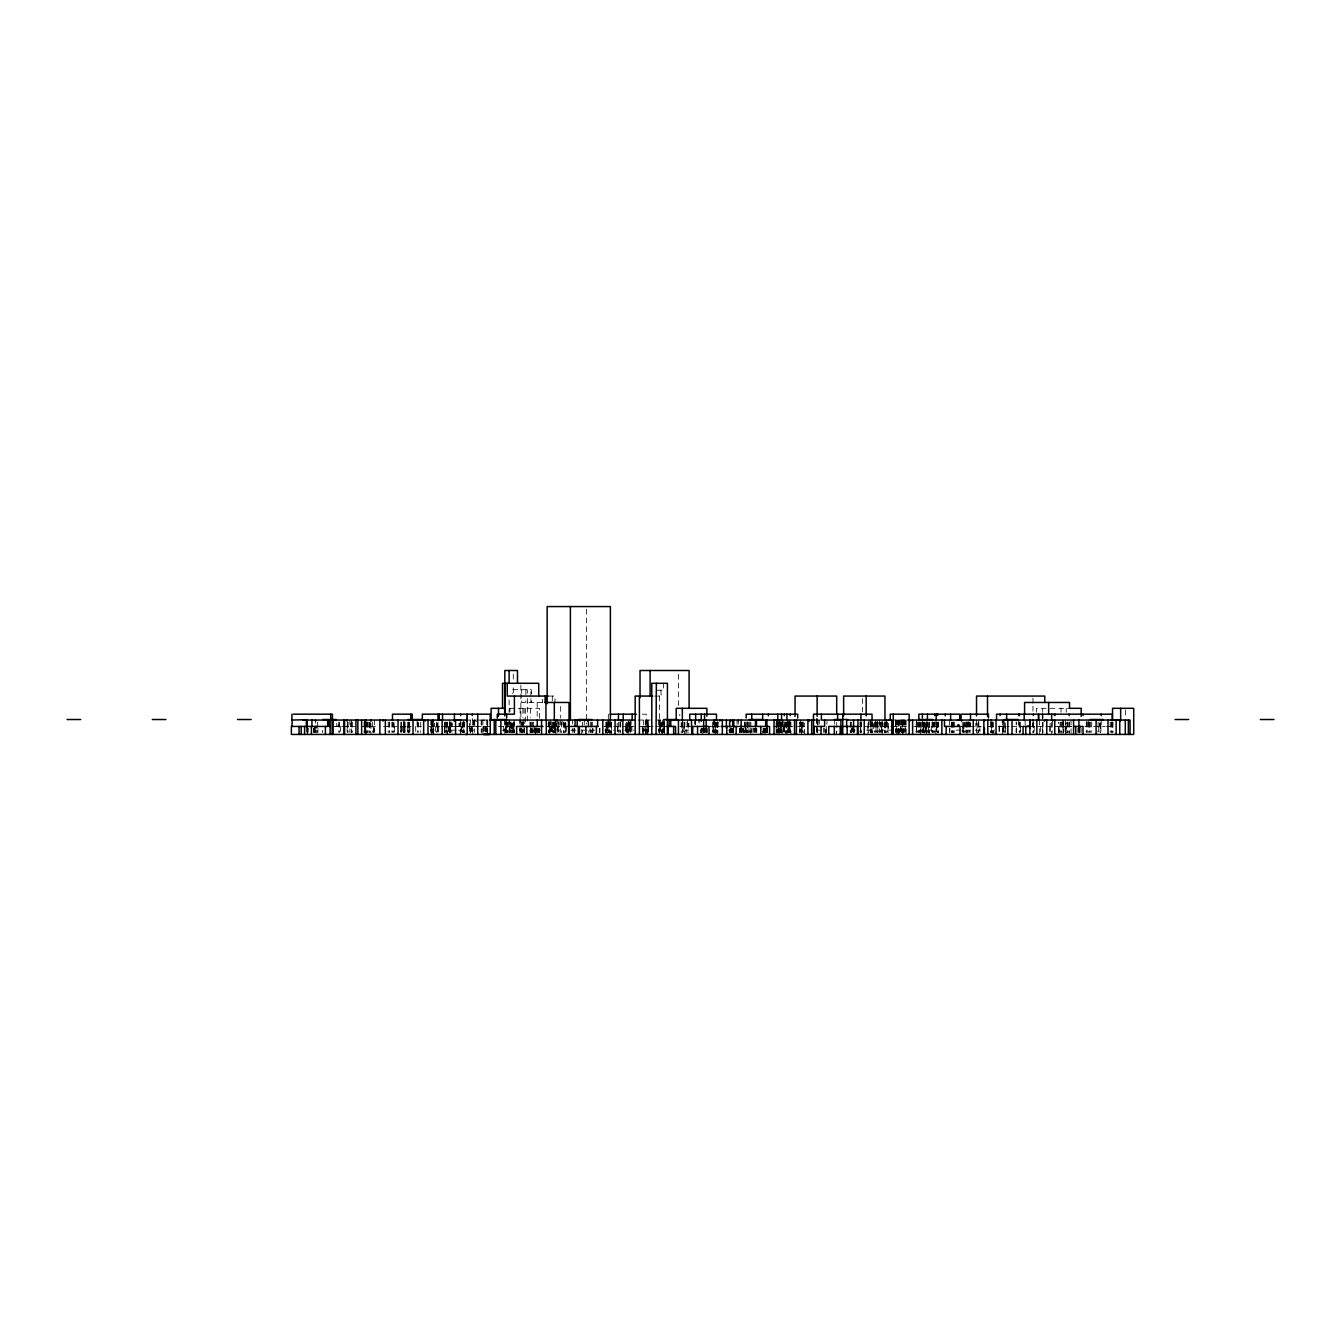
<?xml version="1.0" encoding="UTF-8"?>
<svg xmlns="http://www.w3.org/2000/svg" width="1341" height="1341" viewBox="0 0 1341 1341"><rect width="100%" height="100%" fill="white"/><g stroke="black" fill="none" stroke-linecap="round" stroke-linejoin="round"><path stroke-width="0.75" stroke-dasharray="5 3.75" d="M315.018 730.175L314.951 732.303M369.697 727.761L369.697 726.369L370.87 726.436M404.68 728.515L404.68 724.878M431.819 732.37L431.819 722.095M437.434 731.231L437.568 723.235L437.401 726.436M449.956 730.158L449.956 726.436M471.848 726.436L471.848 733.007M509.915 712.004L509.915 708.316M513.385 732.37L513.385 722.095M527.616 720.922L527.616 702.466M530.935 698.627L530.935 702.466M530.935 696.834L530.935 689.676M539.434 732.421L539.434 728.398M539.434 718.357L539.434 708.316L504.602 708.316M549.458 732.421L549.458 726.436M555.174 730.158L555.174 726.436M557.068 724.341L557.085 732.287M557.353 732.37L557.353 722.095M564.829 723.235L564.829 732.421M605.78 734.432L605.78 726.436M630.421 726.436L630.421 723.268M661.063 726.436L661.063 723.235M661.867 734.432L661.867 726.436M662.689 726.436L662.689 723.235M678.546 674.238L678.546 706.405M686.005 734.432L686.005 726.436M695.51 724.844L695.51 720.05M701.293 732.37L701.293 728.264M702.701 732.404L702.701 728.347L702.734 734.432M706.305 732.421L706.305 728.431M713.831 732.421L713.831 726.436M715.943 734.432L715.943 726.436M717.217 723.235L717.217 726.436L714.77 726.235L714.77 722.112M733.343 732.37L733.343 728.264M733.728 733.359L733.728 729.32M739.494 732.421L739.494 728.431M743.232 732.37L743.232 728.264M755.67 732.421L755.67 728.431M762.945 734.432L762.945 731.231M764.973 734.432L764.973 730.158M776.137 730.158L776.137 726.436M783.865 731.231L783.949 721.86M788.659 720.05L788.843 732.119M860.352 726.436L860.352 723.235M860.838 726.436L860.838 723.235M870.745 726.436L870.745 723.235M873.695 723.637L873.712 732.287M877.886 732.37L877.886 722.095M895.754 726.436L895.754 720.05M898.872 726.436L898.872 720.05M901.672 732.739L901.672 720.05M916.523 731.231L916.523 720.05M919.105 726.436L919.105 723.235M922.792 726.436L922.792 723.235M926.949 721.14L926.949 726.436M932.481 726.436L932.481 723.235M936.823 726.436L936.789 722.045M968.168 726.436L968.168 720.05M975.812 726.436L975.812 723.235M978.779 721.14L978.779 730.158M999.531 731.231L999.565 723.637M1036.492 712.339L1036.492 708.316L1069.531 708.316M1042.695 732.421L1042.695 722.38L1042.594 734.432M1042.695 712.339L1042.695 708.316M1058.418 732.37L1058.418 722.095M1066.229 732.421L1066.229 722.38M1066.229 712.339L1066.229 708.316M1079.455 733.007L1079.455 727.761M315.47 723.235L315.47 721.106M403.993 727.576L403.993 726.621M404.362 725.632L404.362 727.794L404.362 724.224M404.798 727.811L404.814 726.436L404.814 733.007M522.906 725.28L522.906 722.665M525.873 702.466L525.873 700.857M527.315 702.466L527.315 698.627M531.304 702.466L531.304 700.874M535.646 732.572L535.646 731.633L535.679 734.432L535.629 729.286M788.122 726.436L788.139 723.235M789.363 732.504L789.43 720.05M886.418 721.106L886.384 726.436M926.43 732.287L926.648 726.051M978.679 722.765L978.662 726.436L978.779 723.235M322.527 730.426L322.427 732.622M403.406 730.443L403.406 724.023M817.624 732.303L817.624 731.231M885.127 723.235L885.11 732.421M1033.14 723.235L1033.123 726.436M365.003 727.258L365.037 732.303L365.037 723.352M404.798 731.214L404.798 728.515M629.75 726.034L629.65 732.303L629.75 722.045M699.08 723.235L699.08 721.106M404.68 722.095L404.68 732.37L404.68 729.672M522.906 708.316L522.906 717.435M522.906 731.231L522.923 730.208M789.614 726.705L789.447 733.443M966.827 723.235L966.794 726.436M1100.643 723.62L1100.626 732.739M307.206 729.286L307.19 731.868M433.294 730.275L433.277 721.14M854.401 731.247L854.418 730.04M364.819 725.867L364.802 722.9L364.853 732.287M365.557 727.392L365.255 721.156L365.272 726.436M588.112 721.123L588.112 725.38M365.305 723.235L365.255 720.871M628.158 734.432L628.527 721.14M599.36 732.303L599.377 731.231M802.186 732.303L802.236 722.045M867.929 730.158L868.029 726.436M370.921 723.637L371.021 734.432M536.735 731.231L536.769 730.124M969.275 726.436A18.221 16.93 -89.8 0 1 963.458 725.749L963.559 728.129L963.458 725.749A39.71 36.995 -90 0 0 963.475 724.308M896.458 726.436L896.391 732.287M1003.655 731.231L1003.772 721.24M364.819 725.464L364.819 723.218M741.288 732.739L741.288 730.761M826.894 724.224L827.011 721.441M933.101 723.252L932.85 726.436M730.778 732.303L730.862 731.247M506.026 728.264L506.026 732.287L506.026 720.1M705.953 731.231L706.036 730.325M717.351 727.224L717.871 721.475M535.78 731.231L535.897 730.007M469.199 728.465L469.568 720.05M433.294 734.432L433.26 725.431M826.09 732.37L826.257 731.063L825.805 734.432M339.122 724.542L338.368 726.436M433.227 726.52L432.087 726.436M999.045 726.235L1005.012 726.436M607.959 722.045L607.959 726.034L605.294 726.436L605.428 732.421M557.822 726.436L553.649 726.436M648.96 726.235A25.697 23.317 89.5 0 1 647.787 726.034L645.155 726.436L649.078 726.336M885.58 726.403L886.652 726.034L884.373 726.436M607.959 726.034L604.338 726.436L606.015 726.386M689.073 726.235L686.575 726.436M339.122 726.034L335.351 726.436L337.966 726.369L337.027 726.436M368.775 726.487L369.697 726.369L366.831 726.436L369.663 726.436M1021.825 726.235L1020.065 726.436M630.035 726.319C622.978 726.604 635.064 726.084 628.728 726.436M790.452 726.436L791.391 726.369M455.974 726.604L458.505 726.436L456.141 726.571M628.678 723.235L628.678 726.436L630.605 726.336L628.342 726.436M628.577 726.436L629.65 726.403L629.549 721.106M347.218 726.436L347.034 733.007M604.64 726.42L606.4 726.369L604.456 726.436M998.794 726.436L999.648 726.42L998.609 726.436M347.788 726.436L346.984 725.397M335.351 726.436L337.329 726.42M348.191 726.436L347.001 726.436L348.392 726.436M627.839 726.42L625.694 726.436L625.644 723.235M782.289 726.436L784.803 726.42L784.954 723.235M431.618 726.436L433.193 726.436M656.939 690.213L663.527 690.213L663.527 683.29M548.855 696.063L555.006 696.063L555.006 702.466M654.676 696.063L661.18 696.063M542.686 702.466L521.699 702.466L521.699 695.158M642.289 714.183L646.261 714.183L646.261 726.436M465.495 720.05L490.387 720.05M638.098 720.05L650.268 720.05M655.95 720.05L660.912 720.05M815.378 720.05L823.24 720.05M891.296 720.05L907.337 720.05M479.793 720.1L487.722 720.1L487.722 732.387M332.803 726.436L356.455 726.436M361.601 726.436L377.726 726.436M383.526 726.436L411.134 726.436M415.643 726.436L415.811 734.432M416.816 726.436L421.376 726.436M429.019 726.436L439.714 726.436M441.273 726.436L491.577 726.436M498.483 726.436L517.777 726.436M546.055 726.436L567.461 726.436M604.858 726.436L634.226 726.436M639.406 726.436L653.101 726.436M656.168 726.436L666.125 726.436M679.786 726.436L693.146 726.436M708.45 726.436L719.631 726.436M773.137 726.436L792.816 726.436M796.872 726.436L805.505 726.436M855.776 726.436L892.184 726.436M892.821 726.436L908.209 726.436M913.64 726.436L939.555 726.436M960.743 726.436L981.377 726.436M988.535 726.436L994.067 726.436L993.966 734.432M998.106 726.436L1009.17 726.436M1011.818 726.436L1022.982 726.436M1030.072 726.436L1034.732 726.436M1036.895 726.436L1071.761 726.436M1084.852 726.436L1105.202 726.436M1106.409 726.436L1113.265 726.436M483.246 726.436L483.246 732.421L483.095 726.436L484.118 726.436M962.1 726.42L967.146 726.436M430.562 730.158L433.981 730.158M451.029 730.158L456.141 730.158M458.488 730.158L467.003 730.158M469.987 730.158L473.407 730.158M502.171 730.158L514.089 730.158M519.42 730.158L528.153 730.158M529.645 730.158L540.524 730.158M548.184 730.158L559.7 730.158M570.998 730.158L577.803 730.158M582.078 730.158L587.392 730.158M589.52 730.158L597.415 730.158M604.657 730.158L614.882 730.158M617.011 730.158L620.43 730.158M624.688 730.158L634.276 730.158M642.373 730.158L651.324 730.158M658.347 730.158L665.17 730.158M685.419 730.158L688.821 730.158M699.901 730.158L706.724 730.158M712.691 730.158L719.514 730.158M728.884 730.158L732.287 730.158M739.327 730.158L746.149 730.158M764.253 730.158L767.672 730.158M776.623 730.158L783.429 730.158M816.468 730.158L826.911 730.158M850.127 730.158L857.804 730.158M866.537 730.158L875.053 730.158M880.383 730.158L892.536 730.158M895.939 730.158L905.963 730.158M918.736 730.158L931.526 730.158M956.032 730.158L961.145 730.158M965.621 730.158L974.136 730.158M975.209 730.158L983.724 730.158M477.614 726.436L471.194 726.034A37.682 3.738 59.5 0 1 470.725 726.436L470.657 734.432M1059.44 726.436L1057.194 726.42M1067.587 726.436L1071.409 726.537M1069.766 726.436L1071.643 726.453L1069.682 726.436M989.088 726.353L992.005 726.436M801.046 726.436L799.772 726.235L804.365 726.436L804.365 734.432M804.634 726.436L799.068 726.034L800.326 726.235M718.709 726.436L716.111 726.353L717.988 726.436M802.806 726.386L804.097 726.436L804.198 723.235M718.525 726.436L714.77 726.235M962.151 726.336L964.615 726.42L964.766 723.235M611.295 726.403L608.898 726.034L610.172 726.235M777.981 726.436L775.4 726.286L777.981 726.436L777.73 724.023L777.763 726.436M802.086 726.436L799.772 726.235M648.675 726.369L647.049 726.034A23.099 21.104 77.9 0 1 642.507 726.436L642.507 734.432M787.083 726.436L785.977 726.034A45.879 41.94 -87.3 0 1 779.825 726.436M475.418 720.72L476.541 721.592M991.385 726.436L991.67 730.158M630.689 726.436L630.387 721.743M365.288 734.432L364.97 731.231L365.087 733.359M900.398 726.436L900.632 731.231M949.881 732.32L949.73 728.264L949.897 732.421M789.95 732.303L789.815 726.068M1062.843 726.436L1063.011 730.158M548.821 721.458L549.005 732.639M963.224 732.739L963.81 728.129L963.81 731.985M1016.394 731.231L1016.444 732.303M740.668 730.811L740.718 731.968M778.668 724.039L778.937 731.231M714.401 726.436L714.3 721.106M1002.431 731.231L1002.163 720.05M928.408 732.303L928.391 726.436M801.382 732.303L801.331 722.045M509.446 732.287L509.429 720.05M1032.905 723.62L1032.939 726.017M925.374 727.023L925.424 732.303L925.374 720.05M403.406 727.174L403.406 724.442M872.119 733.007L872.069 723.235M530.617 708.316L530.65 717.435M373.804 732.253L373.77 726.436M688.184 723.235L688.235 732.421M1099.637 726.436L1099.62 723.235M1066.028 723.604L1066.045 734.432M919.976 726.436L919.976 723.235M647.787 726.034L647.77 720.05L647.77 734.432M647.049 726.034L647.033 720.05M551.235 726.436L551.218 721.106M537.59 730.007L537.59 731.247M519.805 732.287L519.805 728.23M404.68 723.235L404.68 725.347M365.892 723.235L365.775 733.007L366.009 722.095M1086.897 721.24L1086.897 732.354M853.211 728.398L853.211 732.421M438.708 726.436L438.725 734.432M695.141 721.542L695.141 724.542M688.872 723.235L688.872 726.436M659.47 723.235L659.47 726.436M611.312 726.436L611.312 730.158M536.618 730.158L536.618 732.287M530.65 727.912L530.65 730.225M404.68 728.012L404.68 729.89M403.993 721.978L403.993 723.905M369.697 723.235L369.697 725.414M1125.434 709.992L1125.434 717.167M1113.013 722.095L1113.013 732.37M1112.561 722.564L1112.561 732.454M1111.79 722.095L1111.79 732.37M1111.22 722.095L1111.22 732.37M1110.164 722.095L1110.164 732.37M1101.246 720.05L1101.246 726.436M1100.894 726.436L1100.894 732.421M1100.123 722.095L1100.123 732.37M1098.799 726.436L1098.799 734.432M1098.111 722.095L1098.011 732.37M1091.708 722.095L1091.708 732.37M1090.652 722.095L1090.652 732.37M1089.546 722.095L1089.546 732.37M1088.942 722.497L1088.942 732.437M1088.775 720.05L1088.775 726.436M1087.869 722.095L1087.869 732.37M1086.277 722.095L1086.277 732.37M1081.181 728.398L1081.181 732.421M1079.891 728.264L1079.907 733.007M1078.918 728.264L1079.036 732.37M1078.281 728.264L1078.281 732.37M1077.98 728.264L1077.862 732.421M1071.023 720.05L1071.09 734.432M1069.515 722.095L1069.515 732.37M1069.163 722.045L1069.095 734.432M1068.023 722.095L1068.023 732.37M1067.419 722.045L1067.419 733.024M1065.592 720.05L1065.592 734.432M1065.106 726.436L1065.106 734.432M1063.698 722.095L1063.698 732.37M1063.43 720.05L1063.43 732.37M1063.111 722.43L1063.011 734.432M1062.642 720.05L1062.642 726.436M1061.871 722.095L1061.871 732.37M1061.033 708.316L1061.033 712.339M1060.966 722.095L1061.033 734.432M1060.077 722.095L1060.077 732.37M1059.055 732.421L1059.055 726.436L1058.904 734.432M1052.316 722.095L1052.316 732.37M1051.646 722.33L1051.478 734.432M1050.372 726.436L1050.372 732.421M1050.104 723.235L1050.104 726.436M1049.617 726.436L1049.617 734.432M1043.013 722.095L1043.013 732.37M1042.527 723.235L1042.527 726.436M1040.666 726.436L1040.666 734.432M1039.627 720.05L1039.711 734.432M1034.179 726.436L1034.179 732.421M1033.408 722.095L1033.408 732.37M1033.291 722.179L1033.291 732.387M1032.956 698.091L1032.956 704.142M1032.956 706.171L1032.956 712.222M1032.956 722.313L1032.939 732.739M1025.144 720.05L1025.144 724.844M1020.535 722.078L1020.535 732.37M1020.333 726.436L1020.333 734.432M1019.378 722.095L1019.395 732.37M1019.16 722.095L1019.16 732.37M1018.724 720.05L1018.724 726.436M1016.277 732.739L1016.277 722.045L1016.126 732.37M1005.633 726.436L1005.633 732.421M1005.197 723.117L1005.197 732.538M1004.778 722.095L1004.778 732.37M1003.839 726.436L1003.839 732.421M1003.437 722.095L1003.437 732.37M1002.431 720.05L1002.431 734.432M999.565 726.034L999.565 734.432M999.045 726.436L999.045 732.421M993.195 722.095L993.329 732.421M992.726 722.045L992.726 734.432M992.256 722.095L992.29 732.37M991.938 722.095L991.938 732.37M991.452 722.095L991.67 733.007M991.116 722.095L990.982 732.739M990.815 722.095L990.815 732.37M979.885 726.436L979.885 734.432M978.561 722.095L978.779 733.007M978.142 722.095L978.092 732.421M977.053 723.235L977.12 734.432M976.583 720.05L976.533 732.37M970.364 723.235L970.364 726.436M970.113 722.095L970.113 732.37M969.526 722.095L969.526 732.37M968.336 722.095L968.336 732.37M967.481 722.095L967.481 732.37M966.844 722.095L966.928 734.432M966.626 722.095L966.626 732.37M966.207 722.095L966.207 732.37M965.252 722.095L965.252 732.37M964.078 722.095L964.179 732.421M963.861 722.095L963.861 732.37M962.369 726.436L962.369 732.421M962.235 722.095L962.235 732.37M954.373 722.095L954.239 732.421M953.535 722.095L953.535 732.37M953.049 722.095L953.049 732.37M952.697 722.095L952.697 732.37M952.412 722.095L952.412 732.37M951.523 722.078L951.523 732.37M951.372 722.095L951.372 732.37M949.646 720.05L949.646 732.37M938.566 722.045L938.566 732.739M937.895 722.045L937.895 732.739M937.661 722.514L937.661 732.437M937.258 722.497L937.258 732.437M936.789 726.034L936.789 732.739M936.37 726.436L936.454 734.432M936.001 720.05L935.867 734.432M934.995 722.095L934.995 732.37M934.224 722.095L934.224 732.37M933.638 723.235L933.638 726.436M933.487 722.078L933.487 732.37M932.9 722.095L932.816 732.37M932.682 722.095L932.682 732.37M932.33 722.095L932.33 732.37M932.079 722.095L932.079 732.37M931.257 726.436L931.257 734.432M929.397 722.095L929.397 732.37M929.129 722.782L929.212 734.432M928.223 722.095L928.223 732.37M927.553 722.095L927.553 732.37M926.732 723.637L926.732 732.622M926.547 722.095L926.514 734.432M925.843 722.095L925.843 732.37M925.525 726.436L925.525 734.432M924.603 722.095L924.603 732.37M924.117 722.095L924.217 733.024M923.932 726.436L923.932 732.421M922.742 722.095L922.742 732.37M922.373 720.05L922.373 732.37M921.384 722.095L921.384 732.37M920.814 726.436L920.814 732.421M920.529 734.432L920.261 722.045M919.809 722.095L919.809 732.37M919.138 722.095L919.138 732.37M918.853 722.095L918.836 732.37M918.149 722.095L918.149 732.37M917.747 722.095L917.747 732.37M916.708 720.05L916.54 732.37M916.238 722.095L916.02 732.421M906.114 720.05L906.114 734.432M905.46 720.05L905.527 732.37M905.158 726.436L905.158 734.432M904.857 720.05L904.857 726.436M904.622 720.05L904.521 732.421M903.516 720.05L903.482 732.739M903.348 720.05L903.147 732.421M903.029 720.05L903.029 734.432M902.594 720.05L902.594 734.432M902.309 726.436L902.309 720.05L902.208 732.37M901.32 720.05L901.32 732.37M900.632 726.436L900.632 734.432M900.23 720.05L900.23 731.231M899.828 720.05L899.828 734.432M899.023 720.05L899.023 732.37M898.705 720.05L898.705 734.432M898.168 720.05L898.168 734.432M897.984 720.05L897.984 734.432M897.8 720.05L897.8 732.37M896.559 720.05L896.559 734.432M895.889 720.05L895.889 732.37M895.369 720.05L895.369 732.37M888.329 723.235L888.396 732.421M888.027 726.436L888.027 732.421M887.323 722.095L887.323 732.37M886.787 722.095L886.652 732.739M885.596 722.095L885.596 732.37M884.959 722.715L884.959 732.471M884.389 722.095L884.389 732.37M884.121 723.235L884.121 726.436M882.831 723.235L882.831 726.436M882.194 722.095L882.194 734.432M882.143 720.05L882.143 732.37M881.59 726.436L881.59 732.421M881.154 722.095L881.154 732.37M880.45 722.095L880.45 732.37M879.378 720.05L879.378 732.37M879.059 722.095L879.025 732.37M877.718 722.095L877.718 732.37M877.131 720.05L877.131 726.436M877.081 722.095L877.081 732.37M876.159 722.095L876.159 732.37M875.991 726.436L875.991 732.421M875.606 720.05L875.606 726.436M875.053 722.095L875.053 732.37M874.835 722.095L874.835 732.37M872.773 722.095L872.773 732.421M872.019 722.346L872.019 726.436M871.482 722.045L871.482 732.287M871.063 720.05L871.063 732.37M870.711 722.095L870.711 732.37M870.594 722.095L870.594 732.37M870.208 720.05L870.208 732.37M868.934 720.05L868.934 726.436M868.398 722.095L868.314 732.421M868.08 723.235L867.929 734.432M862.565 698.577L862.565 711.803M861.509 722.095L861.509 732.37M860.972 720.05L860.972 732.37M859.983 722.095L860.034 732.421M854.2 729.035L854.2 732.622M853.664 732.421L853.664 728.431L853.597 732.37M852.306 726.436L852.306 732.421M851.853 728.264L851.786 732.421M851.569 728.264L851.569 732.37M851.233 722.095L851.233 732.37M850.781 722.095L850.714 732.37M850.295 722.095L850.278 732.37M836.7 722.447L836.7 732.437M836.516 731.231L836.516 734.432M834.655 720.05L834.655 724.157M826.291 726.436L826.291 733.007M825.805 729.387L825.805 732.739M824.665 728.264L824.665 732.37M823.374 728.264L823.34 732.421M819.284 720.05L819.284 724.157M818.01 720.05L818.01 724.844M817.658 720.05L817.641 732.421M817.122 718.323L817.256 734.432M816.552 718.525L816.619 734.432M803.779 722.045L803.779 732.739M802.672 722.095L802.672 732.37M801.75 723.235L801.75 726.436M801.499 722.095L801.549 734.432M800.644 723.235L800.644 726.436M800.527 720.05L800.527 732.37M799.789 732.421L799.789 722.095L799.689 732.37M790.939 722.095L790.939 734.432M790.1 720.05L790.1 732.739M789.815 722.045L789.765 732.37M788.391 726.436L788.391 732.421M787.553 720.05L787.553 732.739M787.385 722.028L787.284 732.94M786.949 722.279L786.949 734.432M786.849 722.095L786.849 732.37M786.429 723.235L786.429 726.436M786.144 722.095L786.144 732.37M786.044 722.095L785.977 734.432M785.357 722.095L785.357 732.37M784.787 722.045L784.837 732.421M784.284 726.436L784.284 734.432M783.68 726.436L783.68 732.421M783.412 726.436L783.412 732.421M782.859 733.007L782.96 720.05L783.01 726.436A54.176 19.344 -90 0 1 782.96 722.799M782.591 720.05L782.591 726.436M782.172 720.05L782.172 726.436M781.937 722.078L781.937 734.432M781.518 732.37L781.35 722.095L781.25 732.421M780.881 722.095L780.881 732.37M780.596 726.436L780.596 732.421M780.244 722.028L780.345 732.37M779.976 720.05L779.926 732.404M779.892 722.095L779.825 732.421M779.222 720.05L779.222 734.432M778.803 726.436L778.803 732.421M778.367 722.095L778.316 732.421M778.015 722.095L778.082 734.432M777.746 720.05L777.931 732.37M777.411 720.05L777.529 732.354M777.361 722.045L777.361 732.739M776.858 722.095L776.959 732.37M776.657 721.106L776.774 732.337M776.489 722.095L776.489 732.37M776.171 722.028L776.137 734.432M767.622 728.264L767.622 732.37M767.253 728.264L767.253 732.37M766.935 728.264L766.935 732.37M766.65 728.264L766.65 732.421M766.298 728.28L766.281 732.622M765.812 728.431L765.812 732.421M765.476 728.264L765.644 732.739M764.973 728.264L764.973 732.37M764.471 728.264L764.471 732.37M764.152 728.264L764.152 732.37M763.884 728.431L763.884 732.421M763.482 728.431L763.482 732.421M763.13 728.431L762.928 732.421M756.793 728.431L756.777 732.421M756.24 728.264L756.24 732.37M755.469 726.436L755.536 732.94M754.614 728.264L754.614 732.37M752.904 728.431L752.904 732.421M751.446 728.431L751.446 732.421M750.876 722.095L750.977 732.37M750.692 728.431L750.692 734.432M749.904 722.095L749.904 732.37M748.965 728.431L748.965 732.421M748.865 722.095L748.865 732.37M747.909 722.095L747.909 732.37M747.574 722.095L747.574 732.37M747.473 722.095L747.255 732.421M747.188 722.095L747.188 732.37M746.92 728.431L746.92 732.421M746.149 722.078L746.149 732.37M745.881 728.431L745.881 732.421M745.345 726.436L745.345 732.421M745.026 722.095L745.026 732.37M744.875 722.095L744.875 732.37M744.389 722.095L744.238 732.37M743.836 728.264L743.836 732.37M743.534 728.264L743.534 732.37M742.361 728.23L742.361 732.354M741.405 728.264L741.405 732.37M741.154 728.264L741.154 732.37M740.835 728.264L740.835 732.37M739.88 728.264L739.696 732.421L739.595 728.431M738.271 720.05L738.271 724.14M737.03 720.05L737.03 724.157M733.527 728.431L733.527 732.421M732.89 728.264L732.89 732.37M732.689 729.387L732.689 732.739M732.186 732.421L732.186 728.431L732.018 732.37M731.868 728.264L731.8 732.37M731.029 728.264L731.029 732.37L730.862 727.224M730.426 728.431L730.426 732.421M730.057 722.095L730.057 732.37M729.521 722.095L729.571 732.37M729.269 720.05L729.219 732.37M718.173 722.095L717.971 732.421M717.636 722.095L717.636 732.37M717.351 721.844L717.351 734.432M717.133 722.095L717.133 732.37M716.48 722.279L716.48 732.404M715.776 722.095L715.776 732.37M715.457 732.37L715.39 722.095L715.105 734.432M714.351 722.095L714.334 732.421M714.133 722.095L714.133 732.37M713.479 720.05L713.496 732.37M712.976 726.436L712.976 734.432M712.524 722.095L712.524 732.37M707.21 728.264L707.21 732.37M706.891 729.688L706.891 732.84M706.456 728.264L706.456 732.37M706.187 732.37L706.187 728.264L706.087 732.421M705.182 728.264L705.182 732.37M704.863 728.264L704.863 732.37M704.645 728.264L704.545 732.622M704.159 728.431L704.159 732.421M703.656 728.264L703.656 732.37M703.472 728.264L703.505 732.421M701.125 728.431L701.242 732.84M700.706 730.124L700.706 732.991M694.873 720.05L694.873 724.039M688.453 723.235L688.453 726.436M687.48 720.05L687.598 726.436M687.061 722.095L687.061 732.37M684.832 722.095L684.832 732.37M684.363 724.341L684.363 734.432M684.094 722.078L684.094 732.37M683.256 726.436L683.256 734.432M682.787 720.05L682.787 726.436M682.485 722.095L682.485 732.37L682.318 722.095M682.066 723.235L681.949 732.421M681.211 722.095L681.211 732.37M679.786 714.183L679.786 715.641M664.616 722.095L664.616 734.432M664.482 726.436L664.482 734.432M664.248 720.05L664.113 732.37M663.728 720.05L663.728 732.354M663.208 726.436L663.208 732.421M663.091 722.095L663.091 732.37M662.638 720.05L662.638 734.432M661.431 722.095L661.431 732.37M660.912 723.235L660.912 726.436M660.66 720.05L660.66 726.436M660.543 726.436L660.543 734.432M659.94 726.436L659.94 732.421M659.738 720.05L659.588 734.432M659.403 696.063L659.403 732.404M659.185 720.05L659.185 732.37M658.783 720.05L658.783 732.354M648.558 726.436L648.558 732.421M648.122 720.05L648.122 732.37M647.301 720.05L647.435 734.432M646.898 726.436L646.798 732.421M646.479 734.432L646.479 726.436L648.474 726.336L645.641 726.436L645.624 734.432M645.859 720.05L645.859 732.37M645.306 720.05L645.306 734.432M644.87 726.436L644.87 732.421M643.328 720.05L643.496 734.432M643.127 726.436L643.127 734.432M642.205 726.436L642.423 732.421M631.879 726.436L631.879 734.432M631.075 720.05L631.158 726.436M630.924 726.436L630.924 732.421M630.488 722.078L630.488 732.37M630.371 726.436L630.371 734.432M629.113 720.05L629.097 732.421M628.259 726.436L628.259 732.421M627.722 722.095L627.722 732.37M627.571 726.436L627.571 732.421M627.236 723.637L627.236 732.622M626.985 726.436L626.985 732.421M626.331 722.095L626.482 732.622M625.979 726.436L625.979 732.421M625.912 726.436L625.912 732.421M620.162 722.095L620.162 732.37M620.078 722.095L620.078 732.37M618.452 722.095L618.452 732.404M617.866 726.436L617.866 732.421M617.413 726.436L617.413 732.421M617.178 723.235L617.178 726.436M611.211 722.095L611.312 733.007M611.043 722.028L611.043 734.432M610.691 723.235L610.691 726.436M610.39 722.011L610.574 732.37M610.138 720.05L610.138 726.436M609.82 722.095L609.82 734.432M609.032 722.095L609.032 732.37M608.898 720.05L608.881 732.37M608.529 720.05L608.529 726.436M608.328 714.183L608.328 732.404M607.289 723.637L607.289 732.739M607.104 720.05L607.104 734.432M606.819 726.436L606.819 734.432M606.333 722.095L606.333 732.37M605.881 722.095L605.881 732.37M599.963 728.264L599.913 732.37M599.494 728.431L599.494 732.421M599.293 729.387L599.293 732.739M592.99 728.431L592.99 732.421M592.32 728.431L592.32 732.421M592.135 722.095L592.135 732.37M591.8 722.095L591.8 732.37M590.643 722.095L590.643 732.37M590.074 728.431L590.074 732.421M588.733 722.095L588.733 732.37M586.553 609.216L586.553 724.09M584.257 721.743L584.257 724.878M582.564 722.095L582.564 732.37M581.81 729.437L581.692 734.432M574.686 728.264L574.686 732.37M574.434 728.398L574.501 732.421M574.266 730.158L574.266 731.231M573.914 728.398L573.914 732.421M572.49 720.05L572.49 724.039M572.272 728.431L572.272 732.421M566.438 726.436L566.438 734.432M565.902 723.235L565.902 726.436M565.5 722.095L565.5 732.421M565.349 726.436L565.349 734.432M564.058 722.095L564.058 732.37M563.756 722.095L563.756 732.37M563.538 722.095L563.538 732.37M562.097 720.05L562.097 726.436M561.426 722.095L561.343 732.655M560.672 706.372L560.672 718.089M560.504 720.05L560.504 732.421M558.929 720.05L558.929 726.436M558.895 722.095L558.895 732.37M558.376 726.436L558.376 734.432M556.549 723.235L556.549 726.436M556.096 720.05L555.962 734.432M555.761 723.235L555.593 726.436M555.526 722.095L555.526 732.37M555.208 720.05L555.174 733.007M554.638 726.436L554.638 733.007M554.319 721.877L554.319 732.337M554.034 722.095L554.034 732.37M553.883 722.095L553.883 732.37M553.481 723.671L553.481 732.639M553.129 722.095L553.129 732.37M552.727 726.436L552.727 732.421M552.291 696.063L552.291 700.857M552.274 722.179L552.274 732.387M551.754 726.436L551.754 732.421M551.117 726.436L551.117 732.421M550.816 726.436L550.816 734.432M550.212 720.05L550.078 732.37M549.827 722.095L549.81 734.432M549.676 723.235L549.676 726.436M549.19 722.045L549.19 732.739M548.771 722.045L548.771 732.739M548.251 723.235L548.251 726.436M542.435 699.264L542.435 702.466M539.719 728.431L539.719 732.421M538.328 728.264L538.294 732.622M538.16 728.431L538.16 732.421M537.188 702.466L537.188 717.737M537.188 728.163L537.255 734.432M536.517 728.431L536.417 732.421M535.998 726.436L535.998 732.421M535.679 728.431L535.679 732.421M535.411 728.264L535.31 732.421M535.109 728.264L535.143 732.37M534.707 728.431L534.707 732.421M534.506 728.431L534.506 732.421M534.288 726.436L534.221 732.421M533.601 722.095L533.601 732.37M532.913 728.431L532.796 732.421M532.327 722.095L532.293 732.421M532.042 728.431L532.042 732.421M531.757 722.095L531.757 732.37M531.304 693.683L531.304 689.676L512.53 689.676L512.53 693.599M531.254 728.431L531.036 732.739M530.768 728.431L530.768 732.421M530.667 722.095L530.65 733.024M529.913 722.095L530.03 732.37M527.315 689.676L527.315 693.263M525.873 689.676L525.873 697.672M525.437 708.316L525.437 724.341M524.381 728.431L524.381 732.421M524.13 708.316L524.147 716.63M524.147 718.608L524.147 732.454M523.744 722.095L523.845 732.421M522.94 720.05L522.94 732.37M522.621 722.095L522.621 732.37M522.219 729.437L522.219 732.756M521.699 689.676L521.699 693.331M521.716 722.095L521.716 732.37M521.414 728.431L521.414 732.421M520.962 728.431L520.962 732.421M520.878 685.201L520.878 732.404M520.107 708.316L520.107 732.421M519.805 720.05L519.805 724.14M514.575 722.095L514.575 732.37M514.19 720.05L514.19 732.622M513.62 722.095L513.62 732.37M513.268 674.154L513.268 681.463M513.285 687.816L513.285 694.839M513.285 722.95L513.285 732.555M512.748 723.235L512.664 732.622M512.53 722.866L512.53 732.504M512.128 726.436L512.128 732.421M511.541 723.637L511.541 732.622M511.172 722.095L511.172 732.37M510.636 722.095L510.737 732.622M510.217 726.436L510.217 734.432M509.915 722.078L509.781 732.421M509.111 699.968L509.111 712.473M508.993 720.05L508.993 732.739M508.071 722.095L507.921 732.421M507.736 722.095L507.736 732.37M507.233 722.095L507.233 732.37M506.697 722.028L506.697 732.84M506.429 722.095L506.429 732.37M506.295 720.05L506.295 732.421M505.708 726.436L505.708 732.421M505.088 720.05L505.155 732.37M504.769 720.05L504.903 734.432M503.713 726.436L503.713 732.421M487.504 720.05L487.571 732.421M487.219 726.436L487.219 732.421M486.699 720.05L486.766 732.37M486.045 726.436L486.045 732.421M485.911 726.436L485.911 732.421M485.643 726.436L485.643 734.432M484.604 726.436L484.604 732.421M482.911 720.05L482.911 734.432M481.754 720.05L481.754 732.37M481.184 720.05L481.184 732.37M474.731 720.05L474.731 726.436M474.412 720.05L474.412 732.37M473.976 720.05L473.976 726.436M473.239 720.05L473.239 726.436M472.786 720.05L472.786 734.432M472.283 718.575L472.283 720.05M472.166 726.436L472.166 732.421M471.194 726.034L471.194 732.756M470.255 720.05L470.255 732.37M469.786 726.436L469.786 732.421M464.237 722.095L464.237 732.37M463.952 722.095L464.02 732.421M463.684 720.05L463.869 732.488M463.634 722.095L463.634 732.37M462.31 722.816L462.31 732.488M462.159 722.095L462.159 732.37M461.79 726.436L461.79 732.421M461.354 726.436L461.354 734.432M460.801 720.05L460.667 734.432M460.365 723.235L460.365 726.436M460.248 722.095L460.248 732.37M459.812 723.235L459.812 726.436M459.008 723.235L459.008 726.436M452.101 723.235L452.101 726.436M451.816 722.095L451.816 732.37M451.649 723.235L451.649 726.436M450.844 723.235L450.844 726.436M450.593 726.436L450.744 734.432M450.241 722.095L450.241 732.37M449.788 720.05L449.956 733.007M449.604 722.095L449.604 732.37M448.95 726.436L448.95 734.432M448.816 726.436L448.816 732.421M447.676 722.095L447.726 734.432M446.922 722.179L446.972 734.432M446.871 726.436L446.871 732.421M446.117 722.095L446.117 732.37M445.799 722.095L445.799 732.37M444.944 726.436L444.944 732.421M444.374 723.235L444.374 732.421M437.987 722.095L437.987 732.37M437.719 726.436L437.719 734.432M437.401 723.235L437.401 726.436M436.613 723.235L436.613 726.436M436.328 722.095L436.479 732.421M435.523 726.436L435.523 732.421M434.417 723.235L434.417 726.436M433.713 720.05L433.713 734.432M432.69 721.106L432.69 726.436M432.64 720.05L432.64 733.007M432.221 722.095L432.221 732.37M431.685 722.095L431.701 734.432M431.316 720.05L431.316 732.37M431.249 726.436L431.249 734.432M430.83 720.05L430.83 732.37M420.705 722.095L420.705 732.37M418.643 723.235L418.643 726.436M418.208 722.095L418.208 732.37M417.621 722.095L417.621 732.37M417.085 720.05L417.085 726.436M409.86 726.436L409.86 732.421M409.541 723.235L409.541 726.436M409.34 722.095L409.34 732.37M408.938 726.436L408.938 732.421M408.854 722.095L408.871 733.007M408.251 722.095L408.251 732.37M407.815 722.095L407.815 732.37M407.664 726.436L407.664 734.432M404.999 722.095L404.999 732.37M403.993 720.955L403.993 732.287M403.742 722.095L403.742 732.37M403.406 721.86L403.406 732.37M402.166 726.436L402.166 734.432M401.713 726.436L401.713 733.007M401.395 722.095L401.395 732.37M400.808 722.095L400.808 732.37M400.791 726.436L400.657 732.421M394.338 726.436L394.338 734.432M394.086 722.732L394.086 732.471M393.684 722.095L393.684 732.37M392.477 722.095L392.645 732.421M391.857 722.095L391.857 732.37M389.426 722.095L389.426 732.37M389.225 722.095L389.225 732.37M388.236 722.095L388.236 732.37M374.575 720.05L374.575 731.231M372.664 722.095L372.664 732.37M370.217 722.095L370.217 732.37M369.68 722.095L369.697 732.756M368.775 722.095L368.775 732.37M367.468 722.095L367.468 732.37M367.116 722.095L367.116 732.37M366.646 722.028L366.646 734.432M365.255 722.497L365.305 732.421M364.903 721.492L364.903 732.94M364.031 722.095L364.031 732.37M352.482 722.095L352.482 732.37M351.577 720.05L351.577 732.739M351.275 722.095L351.275 732.37M350.889 723.235L350.889 726.436M349.917 720.05L349.917 732.622M348.107 722.095L348.107 732.421M347.503 722.095L347.503 732.37M340.379 726.436L340.379 732.421M339.642 722.095L339.642 732.37M338.737 722.095L338.737 732.37M336.775 723.235L336.775 726.436M317.968 728.431L317.968 732.421M317.582 722.095L317.582 732.37M316.593 730.158L316.593 733.007M315.521 727.761L315.437 733.007M314.515 728.431L314.515 732.421M314.314 726.436L314.314 732.421M313.978 728.264L313.978 732.37M313.476 728.431L313.476 732.421M308.279 728.264L308.078 732.421M307.676 728.431L307.676 734.432M307.24 732.37L307.24 728.264L307.139 734.432M306.888 728.146L306.888 732.303M660.811 690.213A47.907 44.102 89.9 0 1 661.113 696.063M556.783 724.425A32.67 13.829 90 0 1 556.699 725.883M789.665 726.705A51.863 47.27 -90 0 1 789.698 724.006M648.374 725.665L648.223 727.006L648.374 725.665M648.474 726.336L646.094 726.436L648.474 726.336M717.502 726.436L716.295 726.42L717.502 726.436M473.809 726.436L472.485 726.42L473.708 726.436M431.752 727.526L430.93 727.191L431.752 727.526M606.098 725.565L606.098 725.565M786.916 728.431L785.709 724.777L786.916 728.431M923.295 732.37L923.295 722.095L923.211 732.37M860.402 732.37L860.402 722.095L860.302 732.37M788.86 732.37L788.86 722.095L788.776 732.37M753.977 732.37L753.977 728.264L753.81 732.37M444.692 732.37L444.692 722.095L444.541 732.37M374.022 732.421L374.022 726.436L373.921 732.421"/><path stroke-width="1.5" d="M442.547 719.312L442.547 714.183M477.731 714.183L477.731 734.432M497.26 717.971L497.26 714.183L514.408 714.183L514.408 696.063M498.517 708.316L498.517 716.295M507.25 683.29L507.25 696.063L548.352 696.063M516.654 734.432L516.654 726.436L542.954 726.436M668.187 734.432L668.187 726.436M701.242 714.183L701.242 721.324M704.545 720.05L704.545 714.183M726.386 728.264L726.386 720.05M733.728 727.308L733.795 720.05M738.237 721.106L738.237 720.05M746.149 717.971L746.149 714.183L797.711 714.183L797.711 718.055M765.644 726.034L765.661 720.05M768.343 715.792L768.343 714.183M860.939 720.05L860.939 714.183M893.257 714.183L893.257 734.432M950.618 720.05L950.635 714.183M1033.291 715.507L1033.308 714.183M1051.646 720.318L1051.646 714.183M1075.717 734.432L1075.717 726.436M1083.075 715.574L1083.075 714.183M467.07 721.24L467.087 714.183L467.07 715.641M584.575 721.106L584.575 720.05M1029.821 734.432L1029.972 726.034A38.654 14.164 -90 0 0 1029.888 720.016L1029.804 728.264M1079.907 727.761L1079.924 726.436M557.085 721.475L557.085 720.05M1054.764 720.05L1054.764 734.432M927.402 720.05L927.419 714.183M937.661 715.44L937.677 714.183M777.797 720.285L777.763 714.183M316.61 727.761L316.627 726.436M568.316 721.24L568.333 720.05M937.275 715.457L937.292 714.183M961.463 721.173L961.531 720.05L957.44 720.05M960.961 720.05L961.195 714.183L988.468 714.183L988.468 717.971M820.943 734.432L821.161 726.436M656.352 683.29L656.051 734.432M303.016 720.05L307.139 719.681L292.087 720.05L292.087 726.436M440.921 720.05L440.284 719.866M891.363 719.849L888.714 720.05M1029.972 726.034L1027.206 726.436M1118.092 720.05L1110.75 720.05M483.296 734.432L489.23 734.432M622.576 720.05L620.95 720.05L621.017 721.24M465.411 734.432L467.07 734.432M484.151 734.432L489.482 734.432M776.255 720.05L778.87 720.05L777.73 721.324L776.657 720.05L776.657 721.106M652.765 696.063L635.181 696.063L635.181 734.432M544.681 702.466L569.037 702.466L569.037 719.966M504.903 708.316L491.108 708.316L491.108 720.57M293.344 714.183L332.434 714.183L332.434 720.301M610.289 714.183L636.355 714.183M67.067 719.514L80.678 719.514M152.304 719.514L165.898 719.514M237.541 719.514L251.136 719.514M322.762 719.514L336.373 719.514M407.999 719.514L421.61 719.514M493.237 719.514L506.831 719.514M578.474 719.514L592.068 719.514M663.694 719.514L677.306 719.514M748.932 719.514L762.526 719.514M834.169 719.514L847.763 719.514M919.39 719.514L933.001 719.514M1004.627 719.514L1018.238 719.514M1089.864 719.514L1103.459 719.514M1175.102 719.514L1188.696 719.514M1260.322 719.514L1273.933 719.514M467.255 720.05L307.24 720.05L307.24 728.264M489.951 720.05L634.611 720.05M666.36 720.05L815.026 720.05M907.723 720.05L1130.061 720.05L1130.061 734.432M460.784 720.05L454.398 719.782L454.398 714.183M490.974 720.1L506.026 720.1M1045.41 720.05L1044.371 721.106M330.154 726.436L329.048 726.436L329.048 720.05M567.645 726.436L578.256 726.436L578.256 734.432M598.153 726.436L579.429 726.436L579.429 734.432M666.46 726.436L675.562 726.436L675.562 734.432M721.14 726.436L769.583 726.436L769.583 734.432M1030.558 726.436L1023.082 726.436L1023.082 734.432M1073.688 726.436L1083.025 726.436L1083.025 734.432M457.214 720.05L454.398 719.782M454.398 721.207L454.113 720.771M909.6 720.05L909.835 721.072M691.839 734.432L691.403 720.05M730.527 720.05L730.677 721.475M1003.655 720.05L1003.772 721.24M808.958 720.05L809.059 721.441M306.452 726.436L306.284 720.05M984.428 720.05L984.428 721.24M1120.657 708.316L1120.657 720.838M1054.311 714.183L1054.311 715.558M1038.554 718.575L1038.554 714.183L1038.554 720.05M996.547 719.178L996.547 714.183L1112.276 714.183L1112.276 719.882M945.237 714.183L945.237 715.876M922.373 714.183L922.373 717.955M756.475 726.436L756.475 720.05M504.669 714.183L504.669 683.29M379.872 720.05L379.872 734.432M307.139 719.681L307.139 720.905M1128.368 720.05L1128.368 734.432M1125.3 720.05L1125.3 734.432M1119.752 720.05L1119.752 734.432M1116.131 720.05L1116.131 734.432M1112.561 720.603L1112.561 708.316L1133.715 708.316L1133.715 734.432L291.366 734.432L291.366 726.436L327.673 726.436L327.673 720.05M1107.984 720.05L1107.984 734.432M1096.1 720.05L1096.1 734.432M1081.181 716.345L1081.181 708.316L1069.531 708.316L1069.531 702.466L1024.591 702.466L1024.591 714.451M1078.918 720.05L1078.918 728.264M1073.571 720.05L1073.571 734.432M1069.179 714.183L1069.179 715.641M1055.032 714.183L1055.032 715.558M1052.719 720.05L1052.719 721.123M1048.645 702.466L1048.645 714.451M1046.785 720.05L1046.785 734.432M1044.773 702.466L1044.773 696.063L976.533 696.063L976.533 715.943M1042.594 714.183L1042.594 718.525M1036.844 720.05L1036.844 734.432M1033.14 720.05L1033.14 721.123M1025.798 726.436L1025.798 734.432M1024.172 714.183L1024.172 720.05M1019.395 714.183L1019.395 715.457M1018.842 714.183L1018.842 715.641M1012.019 720.05L1012.019 734.432M1007.829 720.05L1007.829 734.432M996.045 720.05L996.045 734.432M990.982 720.05L990.982 721.24M987.814 720.05L987.814 734.432M987.512 696.063L987.512 716.262M984.428 727.71L984.428 734.432M983.858 720.05L983.858 734.432M973.281 720.05L973.281 734.432M970.515 714.183L970.515 720.05M960.005 734.432L960.005 726.436L944.5 726.436L944.5 720.05M959.72 720.301L959.72 714.183L918.836 714.183L918.836 720.05M946.193 726.436L946.193 734.432M941.868 720.05L941.868 734.432M936.169 714.183L936.169 720.05M934.677 714.183L934.677 715.641M912.618 720.05L912.618 734.432M909.131 734.432L909.131 714.183L890.24 714.183L890.24 719.681M891.748 734.432L891.748 720.05L846.657 720.05L846.657 727.224M886.418 720.05L886.418 721.106M884.959 720.771L884.959 696.063L843.64 696.063L843.64 715.876M872.069 721.106L872.019 714.183L813.484 714.183L813.484 734.432M866.169 696.063L866.169 715.91M864.241 720.05L864.241 734.432M857.955 720.05L857.955 734.432M857.402 734.432L857.402 726.436L841.679 726.436L841.679 734.432M853.597 720.05L853.597 728.264M847.177 726.436L847.177 734.432M842.751 714.183L842.751 734.432M840.924 734.432L840.924 720.05L821.396 720.05L821.396 714.183M840.187 734.432L840.187 726.436L828.772 726.436L828.772 734.432M837.656 714.183L837.656 720.05M836.7 714.468L836.7 696.063L795.045 696.063L795.045 716.362M834.337 726.436L834.337 734.432M824.614 720.05L824.614 726.436L814.088 726.436L814.088 734.432M817.122 696.063L817.122 716.312M811.657 720.05L811.657 734.432M807.902 720.05L807.902 734.432M796.403 720.05L796.403 734.432M794.526 720.05L794.526 734.432M790.235 714.183L790.235 715.641M786.949 714.183L786.949 720.251M784.334 714.183L784.334 715.641M781.552 714.183L781.552 720.05M774.042 720.05L774.042 734.432M766.935 720.05L766.935 728.264M762.66 714.183L762.66 720.251M760.8 726.436L760.8 734.432M755.888 720.05L755.888 726.436M755.469 720.05L755.469 726.436M741.154 720.05L741.154 728.264M736.175 726.436L736.175 734.432M732.689 720.05L732.689 726.034M726.805 726.436L726.805 734.432M722.33 720.05L722.33 734.432M719.882 720.05L719.882 721.106M716.48 720.251L716.48 714.183L689.743 714.183L689.743 720.301M714.3 720.05L714.3 721.106M709.138 734.432L709.003 726.436L692.777 726.436L692.677 734.432M706.891 716.228L706.891 708.316L676.199 708.316L676.199 720.05M706.187 720.05L706.187 728.264M703.656 720.05L703.656 728.264M699.08 720.05L699.08 721.106M697.571 726.436L697.571 734.432M695.644 714.183L695.644 720.385M689.09 708.316L689.09 670.5L640.026 670.5L640.026 697.588M682.334 708.316L682.334 720.05M678.445 720.05L678.445 734.432M673.635 726.436L673.635 734.432M670.768 720.05L670.768 726.436M669.176 720.05L669.176 726.436M667.416 734.432L667.416 683.29L651.793 683.29L651.793 734.432M650.117 670.5L650.117 696.297M639.406 696.063L639.406 734.432M632.147 714.183L632.147 720.469M623.213 714.183L623.213 718.776M622.827 720.05L622.827 734.432M618.452 714.183L618.452 720.251M615.05 720.05L615.05 734.432M610.39 719.949L610.39 606.568L547.145 606.568L547.145 703.707M602.813 720.05L602.813 734.432M597.6 720.05L597.6 726.436M596.376 726.436L596.376 734.432M588.045 720.05L588.112 721.123M587.509 720.05L587.509 721.106M585.933 726.436L585.933 734.432M579.949 720.05L579.949 721.173M577.166 720.05L577.166 726.436M575.038 720.05L575.038 726.436M570.394 606.568L570.394 719.966M568.852 720.05L568.852 734.432M568.584 720.05L568.584 734.432M554.319 702.466L554.319 719.799M546.29 720.05L546.29 734.432M545.938 696.063L545.938 720.301M545.15 696.063L545.15 702.466M541.58 720.05L541.58 734.432M538.73 696.063L538.73 683.29L502.523 683.29L502.523 708.316M537.272 720.05L537.272 726.436M526.862 726.436L526.862 734.432M517.475 683.29L517.475 670.5L504.819 670.5L504.819 715.91M509.111 670.5L509.111 683.29M506.697 714.183L506.697 717.971M500.88 720.05L500.88 734.432M495.818 720.05L495.818 734.432M494.242 720.1L494.242 734.432M490.236 734.432L490.236 714.183L422.331 714.183L422.331 720.05M472.283 714.183L472.283 715.641M467.087 718.122L467.255 734.432M460.634 714.183L460.634 715.641M455.554 720.05L455.554 734.432M442.161 720.05L442.161 734.432M439.245 714.183L439.245 720.05M437.971 714.183L437.971 720.05M433.277 720.05L433.277 721.14M432.69 720.05L432.69 721.106M428.014 720.05L428.014 734.432M425.298 720.05L425.298 721.106M423.639 720.05L423.639 734.432M413.028 720.05L413.028 734.432M412.29 720.05L412.29 714.183L392.477 714.183L392.477 720.251M410.782 714.183L410.782 720.251M398.026 720.05L398.026 734.432M385.353 720.05L385.353 734.432M383.107 720.05L383.107 721.106M371.021 720.05L371.021 721.257M365.892 720.05L365.892 721.106M365.255 720.05L365.255 721.123M364.903 720.05L364.903 721.492M361.634 720.05L361.634 734.432M357.846 720.05L357.846 734.432M355.935 720.05L355.935 734.432M346.967 720.05L346.967 721.14M344.57 720.05L344.57 734.432M344 720.05L344 734.432M333.138 720.05L333.138 734.432M332.082 720.05L332.082 734.432M330.691 714.183L330.691 720.05M330.154 720.05L330.121 734.432M325.41 726.436L325.41 734.432M315.47 720.05L315.47 721.106M315.018 726.436L315.018 727.777M311.933 720.05L311.933 726.436M311.414 726.436L311.414 734.432M307.19 726.436L307.19 727.761M304.591 726.436L304.591 734.432M301.222 726.436L301.222 734.432M299.077 726.436L299.077 734.432M751.848 720.05A45.158 18.338 -90 0 1 751.731 714.183M291.919 714.217A136.782 31.078 -90 0 1 291.902 719.815M1000.084 714.183A44.27 40.968 -90 0 1 1000.084 715.658M1006.722 720.083A50.12 19.88 -90 0 1 1006.622 714.183M1101.145 714.183A48.31 44.186 90 0 1 1101.145 715.658M959.201 725.431L958.027 725.045L959.201 725.431"/></g></svg>
